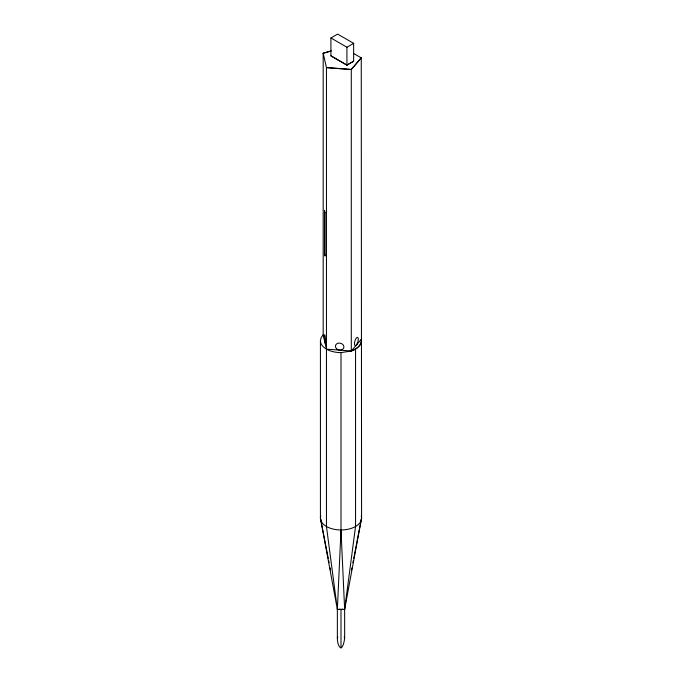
<?xml version="1.0" encoding="UTF-8"?>
<svg xmlns="http://www.w3.org/2000/svg" width="682" height="682" viewBox="0 0 682 682"><rect width="100%" height="100%" fill="white"/><g stroke="black" fill="none" stroke-linecap="round" stroke-linejoin="round"><path stroke-width="1.02" d="M341 352.611L341 529.974L337.36 609.41L344.64 609.41L361.571 518.098L361.255 57.765L351.29 69.436L351.29 351.017L341 352.611A20.571 11.875 0 0 1 320.429 340.736L321.128 337.658L323.183 334.794L323.183 53.213L331.051 50.894M351.494 569.947L351.895 567.876M352.901 562.693L353.302 560.621M353.711 558.541L361.571 518.098M361.571 340.736C361.179 346.2 355.944 349.355 351.29 351.017L326.456 349.133L323.183 334.794M330.915 37.979L337.641 34.1L353.643 43.341L353.643 61.278L346.925 65.157L330.915 55.915L330.915 37.979L346.925 47.22L353.643 43.341M353.643 61.167L346.925 65.046L330.915 55.805M323.183 53.324L331.051 51.005M351.29 69.436L326.456 67.552L326.456 526.495L337.36 609.41L320.429 518.098L320.429 340.736M353.89 53.631L361.255 57.876L351.29 69.547L326.456 67.663L323.183 53.213M320.429 518.098L328.289 558.541M328.698 560.621L329.099 562.693M330.105 567.876L330.506 569.947M320.745 516.035A20.571 11.875 0 0 0 341 529.974L344.64 609.41L355.544 526.495L355.544 349.133M346.925 47.22L346.925 65.157M344.64 608.37L344.64 638.037A8.917 2.737 -82.1 0 1 341 647.9A8.917 3.717 87.5 0 1 337.36 638.037L337.36 608.37M341 609.41L341 647.9M361.255 516.035A20.571 11.875 0 0 1 341 529.974M337.36 638.037A3.64 2.097 0 0 1 337.854 636.988M344.146 636.988A3.64 2.097 0 0 1 344.64 638.037M342.816 609.128A3.64 2.097 0 0 1 339.184 609.128M361.255 339.346L351.29 351.017L354.376 349.61A22.208 12.822 0 0 0 358.076 346.959L358.672 346.396A19.727 11.389 0 0 0 361.255 339.346M325.075 212.793L324.496 210.261L324.496 253.568L325.075 256.091L325.075 212.793M324.393 336.567A4.288 0.46 85.7 0 0 325.237 343.276A4.288 0.46 85.7 0 0 325.237 337.215A4.288 0.46 85.7 0 0 324.393 336.567M336.652 348.826A4.288 3.47 12.8 0 0 343.762 347.803A4.288 3.47 12.8 0 0 338.553 343.123A4.288 3.47 12.8 0 0 336.652 348.826M356.865 344.299A4.288 1.543 -74.1 0 0 357.718 337.445A4.288 1.543 -74.1 0 0 354.546 342.731A4.288 1.543 -74.1 0 0 356.865 344.299"/></g></svg>
